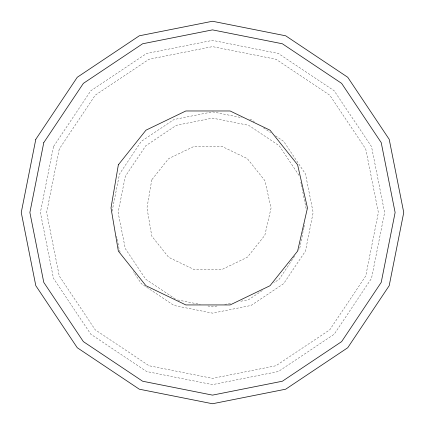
<?xml version="1.0" encoding="UTF-8"?>
<svg xmlns="http://www.w3.org/2000/svg" width="425" height="425" viewBox="0 0 425 425"><rect width="100%" height="100%" fill="white"/><g stroke="black" fill="none" stroke-linecap="round" stroke-linejoin="round"><path stroke-width="0.32" stroke-dasharray="2.12 1.59" d="M112.115 211.214L119.521 173.99L141.339 141.339L173.99 119.521L212.5 111.86L242.027 117.736M303.806 227.981L299.699 248.62L298.605 250.261M303.933 227.333L304.704 223.465M294.583 256.275L279.241 279.241L273.769 282.891M262.289 290.567L248.62 299.699L239.588 301.495M217.016 305.984L212.5 306.882L207.984 305.984M224.756 304.443L231.848 303.036M249.73 119.266L251.01 119.521L254.278 121.704M177.671 299.954L200.244 304.443M263.527 127.888L270.603 132.611M275.501 135.883L283.661 141.339L305.479 173.99L313.14 212.5L305.479 251.01L283.661 283.661L251.01 305.479L212.5 313.14L173.99 305.479L141.339 283.661L133.338 271.692M175.286 298.966L145.759 279.241L125.301 248.62L118.118 212.5L125.301 176.38L145.759 145.759L176.38 125.301L212.5 118.118L248.62 125.301L279.241 145.759L299.699 176.38M120.248 252.099L119.521 251.01L116.588 236.247M300.852 182.187L301.24 184.121M301.368 184.763L306.244 209.275M151.789 179.764L146.981 207.958L151.789 236.146L168.645 257.284L193.943 269.466L222.02 269.466L247.318 257.284L264.828 235.333L271.076 207.958L264.828 180.583L247.318 158.631L222.02 146.444L193.943 146.444L168.645 158.631L151.789 179.764M53.476 146.63L40.375 212.5L53.476 278.37L90.791 334.209L146.63 371.524L212.5 384.625L278.37 371.524L334.209 334.209L371.524 278.37L384.625 212.5L371.524 146.63L334.209 90.791L278.37 53.476L212.5 40.375L146.63 53.476L90.791 90.791L53.476 146.63M59.256 149.026L46.628 212.5L59.256 275.974L95.211 329.789L149.026 365.744L212.5 378.372L275.974 365.744L329.789 329.789L365.744 275.974L378.372 212.5L365.744 149.026L329.789 95.211L275.974 59.256L212.5 46.628L149.026 59.256L95.211 95.211L59.256 149.026"/><path stroke-width="0.64" d="M118.357 164.794L110.999 207.958L118.357 251.117L145.961 285.733L185.847 304.938L230.116 304.938L270.002 285.733L297.606 251.117L307.461 207.958L297.606 164.794L270.002 130.183L230.116 110.973L185.847 110.973L145.961 130.183L118.357 164.794M35.806 139.31L21.25 212.5L35.806 285.69L77.265 347.735L139.31 389.194L212.5 403.75L285.69 389.194L347.735 347.735L389.194 285.69L403.75 212.5L389.194 139.31L347.735 77.265L285.69 35.806L212.5 21.25L139.31 35.806L77.265 77.265L35.806 139.31M43.78 142.614L29.878 212.5L43.78 282.386L83.369 341.631L142.614 381.22L212.5 395.123L282.386 381.22L341.631 341.631L381.22 282.386L395.123 212.5L381.22 142.614L341.631 83.369L282.386 43.78L212.5 29.878L142.614 43.78L83.369 83.369L43.78 142.614"/></g></svg>
